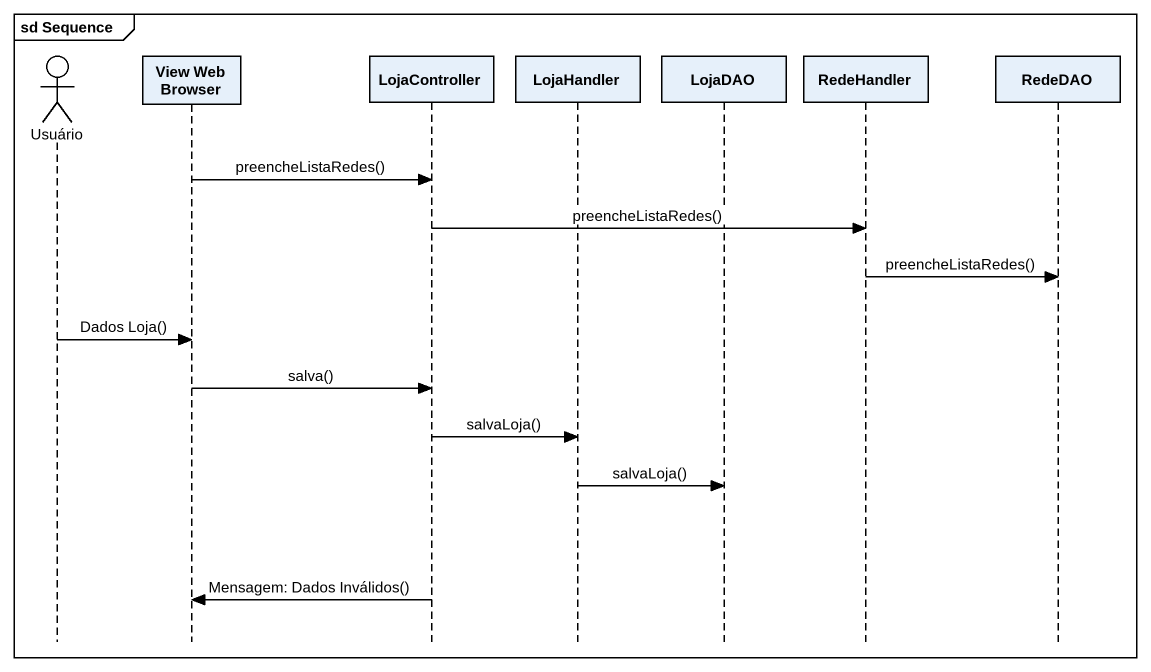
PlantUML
@startuml
mainframe sd Sequence
hide footbox
actor Usuário
participant "View Web Browser" as View_Web_Browser
participant LojaController
participant LojaHandler
participant LojaDAO
participant RedeHandler
participant RedeDAO

View_Web_Browser -> LojaController : preencheListaRedes()
LojaController -> RedeHandler : preencheListaRedes()
RedeHandler -> RedeDAO : preencheListaRedes()
Usuário -> View_Web_Browser : Dados Loja()
View_Web_Browser -> LojaController : salva()
LojaController -> LojaHandler : salvaLoja()
LojaHandler -> LojaDAO : salvaLoja()
LojaController -> View_Web_Browser : Mensagem: Dados Inválidos()
@enduml
